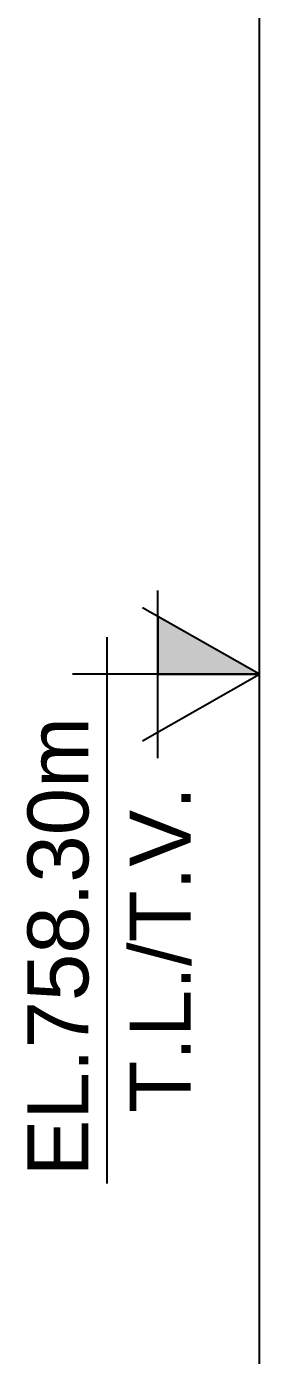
# Model space of a CAD drawing. Extents: x -1789 to 4156, y -3064 to 1391.
# Drawn here: x 1658.7 to 1696.9, y -1101.4 to -883.5 of the extents above; entities that cross this region are included whole.
import ezdxf

# ---------------------------------------------------------------- set-up
doc = ezdxf.new("R2010")
doc.units = 0
for name, color, linetype in [('1', 1, 'CONTINUOUS'), ('13', 35, 'CONTINUOUS'), ('2', 2, 'CONTINUOUS'), ('3', 3, 'CONTINUOUS')]:
    doc.layers.add(name, color=color, linetype=linetype)
doc.styles.add('TQS_ARIAL', font='arial.ttf')

msp = doc.modelspace()

# ---------------------------------------------------------------- linework, layer by layer
at = {"layer": '1', "linetype": 'Continuous'}
msp.add_lwpolyline([(1696.93695, -989.6661), (1680.27145, -980.2037), (1680.2703, -989.64945), (1696.93695, -989.6661)], dxfattribs=at)
for points in [[(1696.93695, -989.6661), (1680.27145, -980.2037), (1680.2703, -989.64945)], [(1696.93695, -989.6661), (1680.2703, -989.64945), (1696.93695, -989.6661)]]:
    msp.add_solid(points, dxfattribs=at)
at = {"layer": '13', "linetype": 'Continuous'}
msp.add_line((1696.93695, -956.44995), (1696.93695, -875.2197), dxfattribs=at)
at = {"layer": '2', "linetype": 'Continuous'}
for p, q in [((1680.26865, -1003.3964), (1680.272, -975.90245)), ((1696.93695, -989.6661), (1677.72335, -978.75695)), ((1671.92675, -1073.1535), (1671.9377, -983.58525)), ((1696.93695, -989.6661), (1666.2782, -989.66235)), ((1677.72065, -1000.57055), (1696.93695, -989.6661))]:
    msp.add_line(p, q, dxfattribs=at)
at = {"layer": '3', "linetype": 'Continuous'}
msp.add_line((1696.93695, -1513.71765), (1696.93695, -875.2197), dxfattribs=at)

# ---------------------------------------------------------------- texts
at = {"layer": '2', "linetype": 'Continuous', "style": 'TQS_ARIAL'}
for s, p in [('EL.758.30m', (1668.8671, -1071.9852)), ('T.L./T.V.', (1685.64735, -1061.57235))]:
    msp.add_text(s, height=10, rotation=89.993, dxfattribs=at).set_placement(p)

doc.saveas('drawing.dxf')
